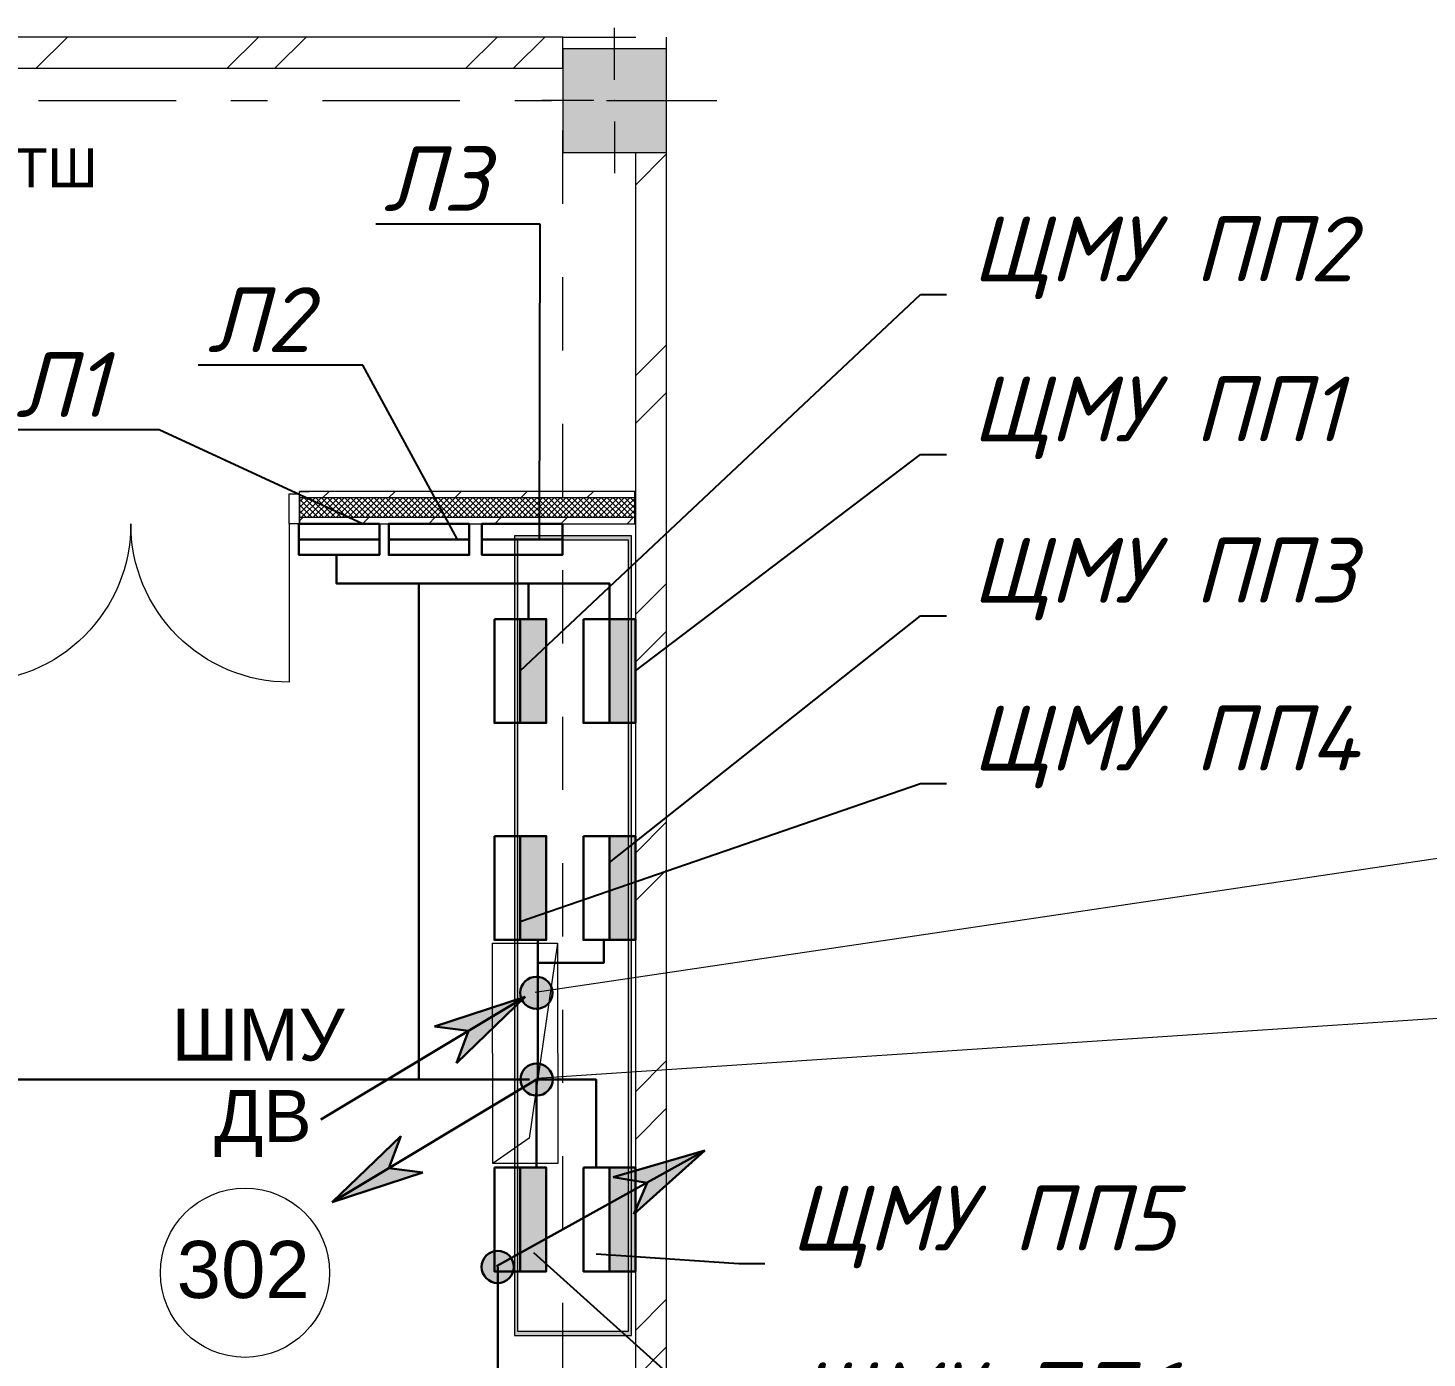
# Model space of a CAD drawing. Header units: millimetres. Extents: x -164867 to 807677, y -316775 to 513985.
# Drawn here: x 498299 to 503687, y 265589 to 270714 of the extents above; entities that cross this region are included whole.
import ezdxf
from ezdxf import colors
from ezdxf.entities.mleader import LeaderData, LeaderLine
from ezdxf.math import Vec2, Vec3

# ---------------------------------------------------------------- set-up
doc = ezdxf.new("R2010")
doc.units = ezdxf.units.MM
doc.linetypes.add('Штриховая', pattern=[564.444447, 282.222223, -282.222223])
doc.linetypes.add('Штрихштриховая', pattern=[1093.611073, 529.166651, -211.666656, 141.111112, -211.666656])
for name, color, linetype in [('!ПС_кабель', 1, 'Continuous'), ('АР-Осі', 7, 'Continuous'), ('колоны', 7, 'Continuous'), ('перегородки', 7, 'Continuous'), ('Экспликация', 7, 'Continuous')]:
    doc.layers.add(name, color=color, linetype=linetype)
for name, color, linetype, lineweight in [('E_Аварійні мережі', 1, 'Continuous', 30), ('E_В лотку_аварійні', 1, 'Kabl_in_Lotok', 30), ('E_Позначення', 7, 'Continuous', 15), ('E_Розп. мережі', 5, 'Continuous', 30), ('E_Щити', 1, 'Continuous', 50)]:
    doc.layers.add(name, color=color, linetype=linetype, lineweight=lineweight)
doc.styles.add('ISO', font='isocpeui.ttf')
doc.styles.add('ГОСТ 2.304', font='isocpeui.ttf')
doc.styles.add('СГЕНЕРИР_СТИЛЬ_1', font='arial.ttf')
doc.linetypes.add('Kabl_in_Lotok', pattern='A,10,[130,ltypeshp.shx,S=1,R=0,X=0,Y=0],1,[130,ltypeshp.shx,S=1,R=90,X=0,Y=-1],1,[130,ltypeshp.shx,S=1,R=0,X=0,Y=0],10', length=22)

# ---------------------------------------------------------------- blocks, each defined once
blk = doc.blocks.new('*U69')
at = {"lineweight": -2}
h = blk.add_hatch(color=256, dxfattribs=at)
edge = h.paths.add_edge_path()
edge.add_arc((0.07, 0), 1.28, 0, 360)
h = blk.add_hatch(color=256, dxfattribs=at)
h.paths.add_polyline_path([(-0.47, -0.71), (-5.33, -6.22), (-2.9, -5.18)])
h.paths.add_polyline_path([(-0.47, -0.71), (-2.9, -5.18), (-2.45, -7.79)])
for p, q in [((-9.24, -16.84), (-0.47, -0.71)), ((-0.47, -0.71), (-5.33, -6.22)), ((-0.47, -0.71), (-5.33, -6.22)), ((-0.47, -0.71), (-2.45, -7.79)), ((-0.47, -0.71), (-2.45, -7.79)), ((-5.33, -6.22), (-2.9, -5.18)), ((-5.33, -6.22), (-2.9, -5.18)), ((-2.9, -5.18), (-2.45, -7.79)), ((-2.9, -5.18), (-2.45, -7.79))]:
    blk.add_line(p, q, dxfattribs=at)
blk.add_circle((0.11, 0), 1.24, dxfattribs=at)
blk = doc.blocks.new('_None')
blk = doc.blocks.new('*U18')
at = {"lineweight": -2}
h = blk.add_hatch(color=256, dxfattribs=at)
edge = h.paths.add_edge_path()
edge.add_arc((0.07, 0), 1.28, 0, 360)
h = blk.add_hatch(color=256, dxfattribs=at)
h.paths.add_polyline_path([(8.88, -16.13), (4.02, -10.62), (6.45, -11.65)])
h.paths.add_polyline_path([(8.88, -16.13), (6.45, -11.65), (6.9, -9.05)])
for p, q in [((0.11, 0), (8.88, -16.13)), ((6.45, -11.65), (6.9, -9.05)), ((8.88, -16.13), (6.9, -9.05)), ((8.88, -16.13), (4.02, -10.62)), ((4.02, -10.62), (6.45, -11.65))]:
    blk.add_line(p, q, dxfattribs=at)
blk.add_circle((0.11, 0), 1.24, dxfattribs=at)
blk = doc.blocks.new('+9450')
at = {"linetype": 'Continuous', "lineweight": 0, "true_color": 0x3b3b3b}
h = blk.add_hatch(color=250, dxfattribs=at)
h.paths.add_polyline_path([(6951.8, 6823.6), (6514, 6823.6), (6514, 3742.2), (6964.9, 3742.2), (6964.9, 6823.6)])
h.paths.add_polyline_path([(6951.8, 3758.2), (6527.8, 3758.2), (6527.8, 6808.4), (6951.8, 6808.4)], flags=0)
at = {"layer": 'колоны', "linetype": 'Continuous', "lineweight": 0}
blk.add_hatch(color=7, dxfattribs=at).paths.add_polyline_path([(6700, 8300), (7100, 8300), (7100, 8700), (6700, 8700)])
at = {"color": 253, "linetype": 'Штриховая', "lineweight": 18}
for p, q in [((6700, 200), (6700, 8745)), ((6700, 8745), (7100, 8745)), ((7100, 8700), (7100, 8745))]:
    blk.add_line(p, q, dxfattribs=at)
at = {"color": 7, "linetype": 'Continuous', "lineweight": 20}
for p, q in [((6951.8, 6823.6), (6514, 6823.6)), ((6514, 6823.6), (6514, 3742.2)), ((6527.8, 3758.2), (6527.8, 6808.4)), ((6527.8, 6808.4), (6951.8, 6808.4)), ((6964.9, 6823.6), (6951.8, 6823.6)), ((6951.8, 6808.4), (6951.8, 3758.2)), ((6964.9, 3742.2), (6964.9, 6823.6)), ((6514, 3742.2), (6964.9, 3742.2)), ((6951.8, 3758.2), (6527.8, 3758.2))]:
    blk.add_line(p, q, dxfattribs=at)
at = {"layer": 'АР-Осі', "color": 7, "linetype": 'Штрихштриховая', "lineweight": 18}
blk.add_line((-786.6, 8500), (7293.7, 8500), dxfattribs=at)
at = {"layer": 'колоны', "color": 7, "linetype": 'Continuous', "lineweight": 18}
for p, q in [((6900, 8580), (6900, 8780)), ((7100, 8700), (6700, 8700)), ((6700, 8700), (6700, 8300)), ((7100, 8300), (7100, 8700)), ((6820, 8500), (6620, 8500)), ((6980, 8500), (7180, 8500)), ((6900, 8420), (6900, 8220)), ((6700, 8300), (7100, 8300))]:
    blk.add_line(p, q, dxfattribs=at)
blk.add_point((6900, 8500), dxfattribs=at)
at = {"layer": 'перегородки', "color": 7, "linetype": 'Continuous', "lineweight": 20}
for p, q in [((6700, 8745), (3386.4, 8745)), ((6700, 8625), (6700, 8745)), ((3386.4, 8625), (6700, 8625)), ((7100, -25), (7100, 8450)), ((6980, 8300), (6980, 200)), ((5686.8, 6994.8), (5723.8, 6994.8)), ((5686.8, 6984.8), (5686.8, 6994.8)), ((6978.3, 6994.8), (5686.8, 6994.8)), ((5686.8, 6984.8), (5686.8, 6994.8)), ((5686.8, 6984.8), (5686.8, 6994.8)), ((5686.8, 6994.8), (5723.8, 6994.8)), ((5686.8, 6994.8), (5723.8, 6994.8)), ((5686.8, 6969.8), (5686.8, 6984.8)), ((5686.8, 6969.8), (5686.8, 6984.8)), ((5686.8, 6969.8), (5686.8, 6984.8)), ((5686.8, 6894.8), (5686.8, 6969.8)), ((5686.8, 6894.8), (5686.8, 6969.8)), ((5686.8, 6894.8), (5686.8, 6969.8)), ((6978.3, 6869.8), (6978.3, 6994.8)), ((5646.8, 6869.8), (5646.8, 6259.8)), ((5686.8, 6869.8), (5686.8, 6894.8)), ((5686.8, 6869.8), (5686.8, 6894.8)), ((5686.8, 6869.8), (5686.8, 6894.8)), ((5686.8, 6869.8), (5723.8, 6869.8)), ((5686.8, 6869.8), (6978.3, 6869.8)), ((5686.8, 6869.8), (5723.8, 6869.8)), ((5686.8, 6869.8), (5723.8, 6869.8))]:
    blk.add_line(p, q, dxfattribs=at)
at = {"layer": 'перегородки', "color": 7, "linetype": 'Continuous', "lineweight": 18}
for p, q in [((4672.4, 8625), (4792.4, 8745)), ((5407.8, 8625), (5527.8, 8745)), ((5591.7, 8625), (5711.7, 8745)), ((6327.1, 8625), (6447.1, 8745)), ((6510.9, 8625), (6630.9, 8745)), ((6980, 8174.8), (7100, 8294.8)), ((6980, 7439.5), (7100, 7559.5)), ((6980, 7255.6), (7100, 7375.6)), ((5646.8, 6869.8), (5646.8, 6984.8)), ((5646.8, 6984.8), (5686.8, 6984.8)), ((5686.8, 6984.8), (5686.8, 6869.8)), ((5686.8, 6954.8), (5701.8, 6969.8)), ((5686.8, 6932.4), (5724.2, 6969.8)), ((5686.8, 6909.9), (5746.7, 6969.8)), ((6978.3, 6969.8), (5686.8, 6969.8)), ((5756.7, 6894.8), (5686.8, 6964.7)), ((5694.1, 6894.8), (5769.1, 6969.8)), ((5779.2, 6894.8), (5704.2, 6969.8)), ((5716.6, 6894.8), (5791.6, 6969.8)), ((5801.6, 6894.8), (5726.6, 6969.8)), ((5739, 6894.8), (5814, 6969.8)), ((5824.1, 6894.8), (5749.1, 6969.8)), ((5761.5, 6894.8), (5836.5, 6969.8)), ((5846.5, 6894.8), (5771.5, 6969.8)), ((5775, 6969.8), (5800, 6994.8)), ((5783.9, 6894.8), (5858.9, 6969.8)), ((5869, 6894.8), (5794, 6969.8)), ((5806.4, 6894.8), (5881.4, 6969.8)), ((5891.4, 6894.8), (5816.4, 6969.8)), ((5828.9, 6894.8), (5903.9, 6969.8)), ((5913.9, 6894.8), (5838.9, 6969.8)), ((5851.3, 6894.8), (5926.3, 6969.8)), ((5936.3, 6894.8), (5861.3, 6969.8)), ((5873.8, 6894.8), (5948.8, 6969.8)), ((5958.8, 6894.8), (5883.8, 6969.8)), ((5896.2, 6894.8), (5971.2, 6969.8)), ((5981.2, 6894.8), (5906.2, 6969.8)), ((5918.7, 6894.8), (5993.7, 6969.8)), ((6003.7, 6894.8), (5928.7, 6969.8)), ((5941.1, 6894.8), (6016.1, 6969.8)), ((6026.1, 6894.8), (5951.1, 6969.8)), ((5963.6, 6894.8), (6038.6, 6969.8)), ((6048.6, 6894.8), (5973.6, 6969.8)), ((5986, 6894.8), (6061, 6969.8)), ((6071, 6894.8), (5996, 6969.8)), ((6008.5, 6894.8), (6083.5, 6969.8)), ((6093.5, 6894.8), (6018.5, 6969.8)), ((6029.5, 6969.8), (6054.5, 6994.8)), ((6030.9, 6894.8), (6105.9, 6969.8)), ((6115.9, 6894.8), (6040.9, 6969.8)), ((6053.4, 6894.8), (6128.4, 6969.8)), ((6138.4, 6894.8), (6063.4, 6969.8)), ((6075.8, 6894.8), (6150.8, 6969.8)), ((6160.8, 6894.8), (6085.8, 6969.8)), ((6098.3, 6894.8), (6173.3, 6969.8)), ((6183.3, 6894.8), (6108.3, 6969.8)), ((6120.7, 6894.8), (6195.7, 6969.8)), ((6205.7, 6894.8), (6130.7, 6969.8)), ((6143.2, 6894.8), (6218.2, 6969.8)), ((6228.2, 6894.8), (6153.2, 6969.8)), ((6165.6, 6894.8), (6240.6, 6969.8)), ((6250.6, 6894.8), (6175.6, 6969.8)), ((6188.1, 6894.8), (6263.1, 6969.8)), ((6273.1, 6894.8), (6198.1, 6969.8)), ((6210.5, 6894.8), (6285.5, 6969.8)), ((6295.5, 6894.8), (6220.5, 6969.8)), ((6233, 6894.8), (6308, 6969.8)), ((6318, 6894.8), (6243, 6969.8)), ((6255.4, 6894.8), (6330.4, 6969.8)), ((6340.4, 6894.8), (6265.4, 6969.8)), ((6277.9, 6894.8), (6352.9, 6969.8)), ((6284.1, 6969.8), (6309.1, 6994.8)), ((6362.9, 6894.8), (6287.9, 6969.8)), ((6300.3, 6894.8), (6375.3, 6969.8)), ((6385.3, 6894.8), (6310.3, 6969.8)), ((6322.8, 6894.8), (6397.8, 6969.8)), ((6407.8, 6894.8), (6332.8, 6969.8)), ((6345.2, 6894.8), (6420.2, 6969.8)), ((6430.2, 6894.8), (6355.2, 6969.8)), ((6367.7, 6894.8), (6442.7, 6969.8)), ((6452.7, 6894.8), (6377.7, 6969.8)), ((6390.1, 6894.8), (6465.1, 6969.8)), ((6475.1, 6894.8), (6400.1, 6969.8)), ((6412.6, 6894.8), (6487.6, 6969.8)), ((6497.6, 6894.8), (6422.6, 6969.8)), ((6435, 6894.8), (6510, 6969.8)), ((6520, 6894.8), (6445, 6969.8)), ((6457.5, 6894.8), (6532.5, 6969.8)), ((6542.5, 6894.8), (6467.5, 6969.8)), ((6479.9, 6894.8), (6554.9, 6969.8)), ((6564.9, 6894.8), (6489.9, 6969.8)), ((6502.4, 6894.8), (6577.4, 6969.8)), ((6587.4, 6894.8), (6512.4, 6969.8)), ((6524.8, 6894.8), (6599.8, 6969.8)), ((6609.8, 6894.8), (6534.8, 6969.8)), ((6538.6, 6969.8), (6563.6, 6994.8)), ((6547.3, 6894.8), (6622.3, 6969.8)), ((6632.3, 6894.8), (6557.3, 6969.8)), ((6569.7, 6894.8), (6644.7, 6969.8)), ((6654.7, 6894.8), (6579.7, 6969.8)), ((6592.2, 6894.8), (6667.2, 6969.8)), ((6677.2, 6894.8), (6602.2, 6969.8)), ((6614.6, 6894.8), (6689.6, 6969.8)), ((6699.6, 6894.8), (6624.6, 6969.8)), ((6637.1, 6894.8), (6712.1, 6969.8)), ((6722.1, 6894.8), (6647.1, 6969.8)), ((6659.5, 6894.8), (6734.5, 6969.8)), ((6744.5, 6894.8), (6669.5, 6969.8)), ((6682, 6894.8), (6757, 6969.8)), ((6767, 6894.8), (6692, 6969.8)), ((6704.4, 6894.8), (6779.4, 6969.8)), ((6789.4, 6894.8), (6714.4, 6969.8)), ((6726.9, 6894.8), (6801.9, 6969.8)), ((6811.9, 6894.8), (6736.9, 6969.8)), ((6749.3, 6894.8), (6824.3, 6969.8)), ((6834.3, 6894.8), (6759.3, 6969.8)), ((6771.8, 6894.8), (6846.8, 6969.8)), ((6856.8, 6894.8), (6781.8, 6969.8)), ((6793.2, 6969.8), (6818.2, 6994.8)), ((6794.2, 6894.8), (6869.2, 6969.8)), ((6879.2, 6894.8), (6804.2, 6969.8)), ((6816.7, 6894.8), (6891.7, 6969.8)), ((6901.7, 6894.8), (6826.7, 6969.8)), ((6839.1, 6894.8), (6914.1, 6969.8)), ((6924.1, 6894.8), (6849.1, 6969.8)), ((6861.6, 6894.8), (6936.6, 6969.8)), ((6946.6, 6894.8), (6871.6, 6969.8)), ((6884, 6894.8), (6959, 6969.8)), ((6969, 6894.8), (6894, 6969.8)), ((6906.5, 6894.8), (6978.3, 6966.7)), ((6978.3, 6908), (6916.5, 6969.8)), ((6978.3, 6930.4), (6938.9, 6969.8)), ((6978.3, 6952.9), (6961.4, 6969.8)), ((5734.2, 6894.8), (5686.8, 6942.3)), ((5711.8, 6894.8), (5686.8, 6919.8)), ((5689.3, 6894.8), (5686.8, 6897.4)), ((6928.9, 6894.8), (6978.3, 6944.2)), ((6951.4, 6894.8), (6978.3, 6921.8)), ((6973.8, 6894.8), (6978.3, 6899.3)), ((5686.8, 6869.8), (5646.8, 6869.8)), ((5686.8, 6881.7), (5700, 6894.8)), ((5686.8, 6894.8), (6978.3, 6894.8)), ((5929.5, 6869.8), (5954.5, 6894.8)), ((6184.1, 6869.8), (6209.1, 6894.8)), ((6438.6, 6869.8), (6463.6, 6894.8)), ((6693.2, 6869.8), (6718.2, 6894.8)), ((6947.8, 6869.8), (6972.8, 6894.8)), ((6980, 6520.2), (7100, 6640.2)), ((6980, 6336.4), (7100, 6456.4)), ((6980, 5601), (7100, 5721)), ((6980, 5417.1), (7100, 5537.1)), ((6980, 4681.7), (7100, 4801.7)), ((6980, 4497.9), (7100, 4617.9)), ((6980, 3762.5), (7100, 3882.5)), ((6980, 3578.7), (7100, 3698.7))]:
    blk.add_line(p, q, dxfattribs=at)
at = {"layer": 'перегородки', "color": 7, "linetype": 'Continuous', "lineweight": 20, "extrusion": (0, 0, -1)}
for centre, major_axis in [((4426.8, 6869.8), (-431.3, 431.3)), ((5646.8, 6869.8), (431.3, 431.3))]:
    blk.add_ellipse(centre, major_axis=major_axis, ratio=1, start_param=2.356194, end_param=3.926991, dxfattribs=at)
at = {"layer": 'Экспликация', "color": 7, "linetype": 'Continuous', "lineweight": 20}
blk.add_circle((5476.4, 3984.4), 325.9, dxfattribs=at)
at = {"color": 7, "style": 'СГЕНЕРИР_СТИЛЬ_1'}
for s, height, p in [('ПТШ', 150, (4437.7, 8166.7)), ('ШМУ', 200, (5194.2, 4802)), ('ДВ', 200, (5357.6, 4488.5))]:
    blk.add_text(s, height=height, dxfattribs=at).set_placement(p)
at = {"layer": 'Экспликация', "color": 7, "style": 'СГЕНЕРИР_СТИЛЬ_1'}
blk.add_text('302', height=220, dxfattribs=at).set_placement((5213.1, 3887))
blk = doc.blocks.new('*U68')
at = {"lineweight": -2}
h = blk.add_hatch(color=256, dxfattribs=at)
h.paths.add_polyline_path([(8.77, 16.13), (3.9, 10.61), (6.34, 11.65)])
h.paths.add_polyline_path([(8.77, 16.13), (6.34, 11.65), (6.79, 9.05)])
h = blk.add_hatch(color=256, dxfattribs=at)
edge = h.paths.add_edge_path()
edge.add_arc((0.07, 0), 1.28, 0, 360)
for p, q in [((0, 0), (8.77, 16.13)), ((8.77, 16.13), (3.9, 10.61)), ((8.77, 16.13), (6.79, 9.05)), ((3.9, 10.61), (6.34, 11.65)), ((6.34, 11.65), (6.79, 9.05))]:
    blk.add_line(p, q, dxfattribs=at)
blk.add_circle((0.11, 0), 1.24, dxfattribs=at)

msp = doc.modelspace()

# ---------------------------------------------------------------- linework, layer by layer
at = {"layer": '!ПС_кабель', "color": 1, "lineweight": 30, "ltscale": 0.001}
for p, q in [((499342.87, 268743.37), (499652.87, 268743.37)), ((499686.25, 268743.37), (499996.25, 268743.37)), ((500047.49, 268743.37), (500357.49, 268743.37)), ((500195.25, 268036.49), (500195.25, 268436.49)), ((500195.25, 267200), (500195.25, 267600)), ((500195.25, 265923.3), (500195.25, 266323.3))]:
    msp.add_line(p, q, dxfattribs=at)
for points in [[(499652.87, 268803.37), (499652.87, 268683.37), (499342.87, 268683.37), (499342.87, 268803.37)], [(499998.74, 268803.37), (499998.74, 268683.37), (499688.74, 268683.37), (499688.74, 268803.37)], [(500357.49, 268803.37), (500357.49, 268683.37), (500047.49, 268683.37), (500047.49, 268803.37)]]:
    msp.add_lwpolyline(points, close=True, dxfattribs=at)
at = {"layer": 'E_В лотку_аварійні', "ltscale": 100}
msp.add_lwpolyline([(499804.2, 266662.33), (499804.2, 268573.54)], dxfattribs=at)
at = {"layer": 'E_Розп. мережі', "ltscale": 100}
msp.add_lwpolyline([(500108.29, 265940.27), (500108.29, 265233.54)], dxfattribs=at)

# ---------------------------------------------------------------- block references
at = {"layer": 'E_Аварійні мережі'}
for name, p, xscale, yscale, zscale, rotation in [('*U69', (500252.3, 266999.27), 50.00000000000004, 50.00000000000004, 50.00000000000004, 329.5025161470409), ('*U18', (500257.76, 266667.93), 50.00000000000002, 50.00000000000002, 50.00000000000002, 272.4154716578627)]:
    msp.add_blockref(name, p, dxfattribs=dict(at, xscale=xscale, yscale=yscale, zscale=zscale, rotation=rotation))
at = {"layer": 'E_Розп. мережі'}
msp.add_blockref('+9450', (493658.56, 261933.54), dxfattribs=at)

# ---------------------------------------------------------------- next in the draw order: leaders
at = {"layer": 'E_Позначення', "color": 7, "lineweight": 9}
ml = msp.add_multileader_mtext('Standard', dxfattribs=at)
ml.set_content('Л1', color=7, style='ISO')
ml.set_leader_properties()
ml.set_arrow_properties(name='NONE')
ml.build(insert=Vec2(0, 0))
ml.multileader.update_dxf_attribs({"has_text_frame": 1, "text_left_attachment_type": 7, "text_right_attachment_type": 8, "dogleg_length": 100, "arrow_head_size": 200})
ctx = ml.context
ctx.base_point, ctx.char_height, ctx.arrow_head_size, ctx.landing_gap_size, ctx.plane_origin = Vec3(498123, 269214.98), 250, 200, 100, Vec3(454744.87, 264098.88)
ctx.left_attachment, ctx.right_attachment, ctx.text_align_type = 7, 8, 2
notes = []
notes.append((ctx, [(0, (1, 1, 0), (498804.25, 269164.98), (-1, 0), 100, [(0, [(499588.08, 268803.37)], 0, [])])]))
ctx.mtext.insert, ctx.mtext.alignment, ctx.mtext.line_spacing_factor, ctx.mtext.flow_direction = Vec3(498604.25, 269464.98), 3, 0.72, 5
ctx.mtext.has_bg_fill, ctx.mtext.bg_color, ctx.mtext.bg_scale_factor, ctx.mtext.bg_transparency, ctx.mtext.use_window_bg_color = 1, -1027028792, 1.5, 0, 1
at = {"layer": 'E_Позначення'}
ml = msp.add_multileader_mtext('Standard', dxfattribs=at)
ml.set_content('ВРП2-ЩМУ ДВ2\\Pз відм. 0.000\\PВРП8.2-ЩМУ ДВ4\\PВРП8.2-ЩМУ ПП1\\PВРП8.2-ЩМУ ПП2\\PВРП8.2-ЩМУ ПП3\\PВРП8.2-ЩМУ ПП4\\PВРП8.2-ЩМУ ПП5\\PВРП8.2-ЩМУ ПП6\\PВРП8.2-ЩМУ ПП7\\PВРП8.2-ЩМУ ПП8\\PВРП8.2-ЩМУ ПП9\\PЛТПП1-с\\PВРП8.2-Л1\\PВРП8.2-Л2\\PВРП8.2-Л3\\Pз відм. +9.450', color=256, style='ГОСТ 2.304')
ml.set_leader_properties(color=256, linetype='ByLayer', lineweight=-1)
ml.set_arrow_properties(name='NONE')
ml.build(insert=Vec2(0, 0))
ml.multileader.update_dxf_attribs({"has_dogleg": 0, "text_left_attachment_type": 6, "text_right_attachment_type": 6, "dogleg_length": 0, "arrow_head_size": 1})
ctx = ml.context
ctx.base_point, ctx.char_height, ctx.arrow_head_size, ctx.landing_gap_size, ctx.plane_origin = Vec3(507824.05, 268124.42), 250, 1, 100, Vec3(519334.62, 265191.2)
ctx.left_attachment, ctx.right_attachment = 6, 6
notes.append((ctx, [(0, (1, 1, 0), (507824.05, 268124.42), (1, 0), 0, [(0, [(500252.3, 266999.27)], 0, [])])]))
ctx.mtext.insert, ctx.mtext.flow_direction = Vec3(507924.05, 268424.42), 5
ctx.mtext.has_bg_fill, ctx.mtext.bg_color, ctx.mtext.bg_scale_factor, ctx.mtext.bg_transparency, ctx.mtext.use_window_bg_color = 1, -1027028792, 1.5, 0, 1
for ctx, leaders in notes:
    for number, flags, end, landing, length, lines in leaders:
        leader = LeaderData()
        leader.index, (leader.has_last_leader_line, leader.has_dogleg_vector, leader.attachment_direction) = number, flags
        leader.last_leader_point, leader.dogleg_vector, leader.dogleg_length = Vec3(end), Vec3(landing), length
        for number, points, colour, breaks in lines:
            line = LeaderLine()
            line.index, line.vertices, line.color, line.breaks = number, Vec3.list(points), colors.encode_raw_color(colour), breaks
            leader.lines.append(line)
        ctx.leaders.append(leader)

# ---------------------------------------------------------------- next in the draw order: hatches: boundary and pattern name
at = {"layer": '!ПС_кабель', "ltscale": 0.001}
h = msp.add_hatch(color=1, dxfattribs=at)
h.dxf.hatch_style = 1
h.paths.add_polyline_path([(500195.25, 268036.49), (500295.25, 268036.49), (500295.25, 268436.49), (500195.25, 268436.49)])
h = msp.add_hatch(color=1, dxfattribs=at)
h.dxf.hatch_style = 1
h.paths.add_polyline_path([(500538.56, 268036.49), (500638.56, 268036.49), (500638.56, 268436.49), (500538.56, 268436.49)])

# ---------------------------------------------------------------- next in the draw order: linework, layer by layer
at = {"layer": '!ПС_кабель', "color": 1, "lineweight": 30, "ltscale": 0.001}
msp.add_line((500538.56, 268036.49), (500538.56, 268436.49), dxfattribs=at)
for points in [[(500095.25, 268436.49), (500095.25, 268036.49), (500295.25, 268036.49), (500295.25, 268436.49)], [(500438.56, 268436.49), (500438.56, 268036.49), (500638.56, 268036.49), (500638.56, 268436.49)]]:
    msp.add_lwpolyline(points, close=True, dxfattribs=at)

# ---------------------------------------------------------------- next in the draw order: leaders
at = {"layer": 'E_Позначення', "color": 7, "lineweight": 9}
ml = msp.add_multileader_mtext('Standard', dxfattribs=at)
ml.set_content('Л2', color=7, style='ISO')
ml.set_leader_properties()
ml.set_arrow_properties(name='NONE')
ml.build(insert=Vec2(0, 0))
ml.multileader.update_dxf_attribs({"has_text_frame": 1, "text_left_attachment_type": 7, "text_right_attachment_type": 8, "dogleg_length": 100, "arrow_head_size": 200})
ctx = ml.context
ctx.base_point, ctx.char_height, ctx.arrow_head_size, ctx.landing_gap_size, ctx.plane_origin = Vec3(498866.66, 269464.98), 250, 200, 100, Vec3(455344.87, 264098.88)
ctx.left_attachment, ctx.right_attachment, ctx.text_align_type = 7, 8, 2
notes = []
notes.append((ctx, [(0, (1, 1, 0), (499588.44, 269414.98), (-1, 0), 100, [(0, [(499953.91, 268743.37)], 0, [])])]))
ctx.mtext.insert, ctx.mtext.alignment, ctx.mtext.line_spacing_factor, ctx.mtext.flow_direction = Vec3(499388.44, 269714.98), 3, 0.72, 5
ctx.mtext.has_bg_fill, ctx.mtext.bg_color, ctx.mtext.bg_scale_factor, ctx.mtext.bg_transparency, ctx.mtext.use_window_bg_color = 1, -1027028792, 1.5, 0, 1
ml = msp.add_multileader_mtext('Standard', dxfattribs=at)
ml.set_content('ЩМУ ПП5', color=7, style='ISO')
ml.set_leader_properties()
ml.set_arrow_properties(name='NONE')
ml.build(insert=Vec2(0, 0))
ml.multileader.update_dxf_attribs({"has_text_frame": 1, "text_left_attachment_type": 7, "text_right_attachment_type": 8, "dogleg_length": 100, "arrow_head_size": 200})
ctx = ml.context
ctx.base_point, ctx.char_height, ctx.arrow_head_size, ctx.landing_gap_size, ctx.plane_origin = Vec3(501137.27, 265953.26), 250, 200, 100, Vec3(455695.35, 262269.04)
ctx.left_attachment, ctx.right_attachment = 7, 8
notes.append((ctx, [(1, (1, 1, 0), (501037.27, 265953.26), (1, 0), 100, [(0, [(500487, 265990.57)], 0, [])])]))
ctx.mtext.insert, ctx.mtext.line_spacing_factor, ctx.mtext.flow_direction = Vec3(501237.27, 266253.26), 0.72, 5
ctx.mtext.has_bg_fill, ctx.mtext.bg_color, ctx.mtext.bg_scale_factor, ctx.mtext.bg_transparency, ctx.mtext.use_window_bg_color = 1, -1027028792, 1.5, 0, 1
for ctx, leaders in notes:
    for number, flags, end, landing, length, lines in leaders:
        leader = LeaderData()
        leader.index, (leader.has_last_leader_line, leader.has_dogleg_vector, leader.attachment_direction) = number, flags
        leader.last_leader_point, leader.dogleg_vector, leader.dogleg_length = Vec3(end), Vec3(landing), length
        for number, points, colour, breaks in lines:
            line = LeaderLine()
            line.index, line.vertices, line.color, line.breaks = number, Vec3.list(points), colors.encode_raw_color(colour), breaks
            leader.lines.append(line)
        ctx.leaders.append(leader)

# ---------------------------------------------------------------- next in the draw order: leaders
ml = msp.add_multileader_mtext('Standard', dxfattribs=at)
ml.set_content('Л3', color=7, style='ISO')
ml.set_leader_properties()
ml.set_arrow_properties(name='NONE')
ml.build(insert=Vec2(0, 0))
ml.multileader.update_dxf_attribs({"has_text_frame": 1, "text_left_attachment_type": 7, "text_right_attachment_type": 8, "dogleg_length": 100, "arrow_head_size": 200})
ctx = ml.context
ctx.base_point, ctx.char_height, ctx.arrow_head_size, ctx.landing_gap_size, ctx.plane_origin = Vec3(499550.44, 270008.25), 250, 200, 100, Vec3(455944.87, 264098.88)
ctx.left_attachment, ctx.right_attachment, ctx.text_align_type = 7, 8, 2
notes = []
notes.append((ctx, [(0, (1, 1, 0), (500272.03, 269958.25), (-1, 0), 100, [(0, [(500269.11, 268743.37)], 0, [])])]))
ctx.mtext.insert, ctx.mtext.alignment, ctx.mtext.line_spacing_factor, ctx.mtext.flow_direction = Vec3(500072.03, 270258.25), 3, 0.72, 5
ctx.mtext.has_bg_fill, ctx.mtext.bg_color, ctx.mtext.bg_scale_factor, ctx.mtext.bg_transparency, ctx.mtext.use_window_bg_color = 1, -1027028792, 1.5, 0, 1
ml = msp.add_multileader_mtext('Standard', dxfattribs=at)
ml.set_content('ЩМУ ПП1', color=7, style='ISO')
ml.set_leader_properties()
ml.set_arrow_properties(name='NONE')
ml.build(insert=Vec2(0, 0))
ml.multileader.update_dxf_attribs({"has_text_frame": 1, "text_left_attachment_type": 7, "text_right_attachment_type": 8, "dogleg_length": 100, "arrow_head_size": 200})
ctx = ml.context
ctx.base_point, ctx.char_height, ctx.arrow_head_size, ctx.landing_gap_size, ctx.plane_origin = Vec3(501836.23, 269070.73), 250, 200, 100, Vec3(455695.35, 263486.49)
ctx.left_attachment, ctx.right_attachment = 7, 8
notes.append((ctx, [(1, (1, 1, 0), (501736.23, 269070.73), (1, 0), 100, [(0, [(500638.56, 268236.49)], 0, [])])]))
ctx.mtext.insert, ctx.mtext.line_spacing_factor, ctx.mtext.flow_direction = Vec3(501936.23, 269370.73), 0.72, 5
ctx.mtext.has_bg_fill, ctx.mtext.bg_color, ctx.mtext.bg_scale_factor, ctx.mtext.bg_transparency, ctx.mtext.use_window_bg_color = 1, -1027028792, 1.5, 0, 1
ml = msp.add_multileader_mtext('Standard', dxfattribs=at)
ml.set_content('ЩМУ ПП6', color=7, style='ISO')
ml.set_leader_properties()
ml.set_arrow_properties(name='NONE')
ml.build(insert=Vec2(0, 0))
ml.multileader.update_dxf_attribs({"has_text_frame": 1, "text_left_attachment_type": 7, "text_right_attachment_type": 8, "dogleg_length": 100, "arrow_head_size": 200})
ctx = ml.context
ctx.base_point, ctx.char_height, ctx.arrow_head_size, ctx.landing_gap_size, ctx.plane_origin = Vec3(501150.93, 265272.78), 250, 200, 100, Vec3(455756.24, 261460.31)
ctx.left_attachment, ctx.right_attachment = 7, 8
notes.append((ctx, [(1, (1, 1, 0), (501050.93, 265272.78), (1, 0), 100, [(0, [(500245.9, 265996.59)], 0, [])])]))
ctx.mtext.insert, ctx.mtext.line_spacing_factor, ctx.mtext.flow_direction = Vec3(501250.93, 265572.78), 0.72, 5
ctx.mtext.has_bg_fill, ctx.mtext.bg_color, ctx.mtext.bg_scale_factor, ctx.mtext.bg_transparency, ctx.mtext.use_window_bg_color = 1, -1027028792, 1.5, 0, 1
for ctx, leaders in notes:
    for number, flags, end, landing, length, lines in leaders:
        leader = LeaderData()
        leader.index, (leader.has_last_leader_line, leader.has_dogleg_vector, leader.attachment_direction) = number, flags
        leader.last_leader_point, leader.dogleg_vector, leader.dogleg_length = Vec3(end), Vec3(landing), length
        for number, points, colour, breaks in lines:
            line = LeaderLine()
            line.index, line.vertices, line.color, line.breaks = number, Vec3.list(points), colors.encode_raw_color(colour), breaks
            leader.lines.append(line)
        ctx.leaders.append(leader)

# ---------------------------------------------------------------- next in the draw order: leaders
ml = msp.add_multileader_mtext('Standard', dxfattribs=at)
ml.set_content('ЩМУ ПП2', color=7, style='ISO')
ml.set_leader_properties()
ml.set_arrow_properties(name='NONE')
ml.build(insert=Vec2(0, 0))
ml.multileader.update_dxf_attribs({"has_text_frame": 1, "text_left_attachment_type": 7, "text_right_attachment_type": 8, "dogleg_length": 100, "arrow_head_size": 200})
ctx = ml.context
ctx.base_point, ctx.char_height, ctx.arrow_head_size, ctx.landing_gap_size, ctx.plane_origin = Vec3(501836.23, 269687.19), 250, 200, 100, Vec3(455695.35, 262778.36)
ctx.left_attachment, ctx.right_attachment = 7, 8
notes = []
notes.append((ctx, [(1, (1, 1, 0), (501736.23, 269687.19), (1, 0), 100, [(0, [(500195.25, 268236.49)], 0, [])])]))
ctx.mtext.insert, ctx.mtext.line_spacing_factor, ctx.mtext.flow_direction = Vec3(501936.23, 269987.19), 0.72, 5
ctx.mtext.has_bg_fill, ctx.mtext.bg_color, ctx.mtext.bg_scale_factor, ctx.mtext.bg_transparency, ctx.mtext.use_window_bg_color = 1, -1027028792, 1.5, 0, 1
at = {"layer": 'E_Позначення'}
ml = msp.add_multileader_mtext('Standard', dxfattribs=at)
ml.set_content('ПП1-с\\PПП2-с\\PДВ2-с\\PДВ4-с\\Pна покрівлю\\P(через відм. +5.400)\\PПП3-с\\PПП7-с\\Pна відм. -4.050', color=256, style='ГОСТ 2.304')
ml.set_leader_properties(color=256, linetype='ByLayer', lineweight=-1)
ml.set_arrow_properties(name='NONE')
ml.build(insert=Vec2(0, 0))
ml.multileader.update_dxf_attribs({"has_dogleg": 0, "text_left_attachment_type": 6, "text_right_attachment_type": 6, "dogleg_length": 0, "arrow_head_size": 1})
ctx = ml.context
ctx.base_point, ctx.char_height, ctx.arrow_head_size, ctx.landing_gap_size, ctx.plane_origin = Vec3(503815.82, 266904.69), 250, 1, 100, Vec3(528519.68, 262066.39)
ctx.left_attachment, ctx.right_attachment = 6, 6
notes.append((ctx, [(0, (1, 1, 0), (503815.82, 266904.69), (1, 0), 0, [(0, [(500257.76, 266667.93)], 0, [])])]))
ctx.mtext.insert, ctx.mtext.flow_direction = Vec3(503915.82, 267204.69), 5
ctx.mtext.has_bg_fill, ctx.mtext.bg_color, ctx.mtext.bg_scale_factor, ctx.mtext.bg_transparency, ctx.mtext.use_window_bg_color = 1, -1027028792, 1.5, 0, 1
for ctx, leaders in notes:
    for number, flags, end, landing, length, lines in leaders:
        leader = LeaderData()
        leader.index, (leader.has_last_leader_line, leader.has_dogleg_vector, leader.attachment_direction) = number, flags
        leader.last_leader_point, leader.dogleg_vector, leader.dogleg_length = Vec3(end), Vec3(landing), length
        for number, points, colour, breaks in lines:
            line = LeaderLine()
            line.index, line.vertices, line.color, line.breaks = number, Vec3.list(points), colors.encode_raw_color(colour), breaks
            leader.lines.append(line)
        ctx.leaders.append(leader)

# ---------------------------------------------------------------- next in the draw order: hatches: boundary and pattern name
at = {"layer": '!ПС_кабель', "ltscale": 0.001}
h = msp.add_hatch(color=1, dxfattribs=at)
h.dxf.hatch_style = 1
h.paths.add_polyline_path([(500195.25, 267200), (500295.25, 267200), (500295.25, 267600), (500195.25, 267600)])
h = msp.add_hatch(color=1, dxfattribs=at)
h.dxf.hatch_style = 1
h.paths.add_polyline_path([(500538.56, 267200), (500638.56, 267200), (500638.56, 267600), (500538.56, 267600)])
h = msp.add_hatch(color=1, dxfattribs=at)
h.dxf.hatch_style = 1
h.paths.add_polyline_path([(500195.25, 265923.3), (500295.25, 265923.3), (500295.25, 266323.3), (500195.25, 266323.3)])
h = msp.add_hatch(color=1, dxfattribs=at)
h.dxf.hatch_style = 1
h.paths.add_polyline_path([(500538.56, 265923.3), (500638.56, 265923.3), (500638.56, 266323.3), (500538.56, 266323.3)])

# ---------------------------------------------------------------- next in the draw order: linework, layer by layer
at = {"layer": '!ПС_кабель', "color": 1, "lineweight": 30, "ltscale": 0.001}
for p, q in [((500538.56, 267200), (500538.56, 267600)), ((500538.56, 265923.3), (500538.56, 266323.3))]:
    msp.add_line(p, q, dxfattribs=at)
for points in [[(500095.25, 267600), (500095.25, 267200), (500295.25, 267200), (500295.25, 267600)], [(500438.56, 267600), (500438.56, 267200), (500638.56, 267200), (500638.56, 267600)], [(500095.25, 266323.3), (500095.25, 265923.3), (500295.25, 265923.3), (500295.25, 266323.3)], [(500438.56, 266323.3), (500438.56, 265923.3), (500638.56, 265923.3), (500638.56, 266323.3)]]:
    msp.add_lwpolyline(points, close=True, dxfattribs=at)
at = {"layer": 'E_В лотку_аварійні', "ltscale": 100}
for points in [[(500226.87, 268436.49), (500226.87, 268573.54)], [(500262.91, 266668.28), (500262.91, 267200)], [(500262.91, 267112.06), (500517.18, 267112.06), (500517.18, 267200)], [(500231.12, 266662.33), (498235.06, 266662.33)], [(500257.93, 266662.33), (500257.93, 266323.3)], [(500257.93, 266662.33), (500486.99, 266662.33), (500486.99, 266323.3)]]:
    msp.add_lwpolyline(points, dxfattribs=at)
at = {"layer": 'E_Щити', "color": 2, "lineweight": 5}
msp.add_lwpolyline([(500338.56, 267188.34), (500339.57, 266338.34), (500089.57, 266338.34), (500088.56, 267188.34), (500338.56, 267188.34), (500229.22, 266436.65), (500089.57, 266338.34)], dxfattribs=at)

# ---------------------------------------------------------------- next in the draw order: block references
at = {"layer": 'E_Розп. мережі', "xscale": 50.00000000000004, "yscale": 50.00000000000004, "zscale": 50.00000000000004, "rotation": 327.5699352727689}
msp.add_blockref('*U68', (500103.6, 265943.32), dxfattribs=at)

# ---------------------------------------------------------------- next in the draw order: leaders
at = {"layer": 'E_Позначення', "color": 7, "lineweight": 9}
ml = msp.add_multileader_mtext('Standard', dxfattribs=at)
ml.set_content('ЩМУ ПП3', color=7, style='ISO')
ml.set_leader_properties()
ml.set_arrow_properties(name='NONE')
ml.build(insert=Vec2(0, 0))
ml.multileader.update_dxf_attribs({"has_text_frame": 1, "text_left_attachment_type": 7, "text_right_attachment_type": 8, "dogleg_length": 100, "arrow_head_size": 200})
ctx = ml.context
ctx.base_point, ctx.char_height, ctx.arrow_head_size, ctx.landing_gap_size, ctx.plane_origin = Vec3(501836.23, 268449.15), 250, 200, 100, Vec3(455695.35, 262095.68)
ctx.left_attachment, ctx.right_attachment = 7, 8
notes = []
notes.append((ctx, [(1, (1, 1, 0), (501736.23, 268449.15), (1, 0), 100, [(0, [(500538.56, 267497.92)], 0, [])])]))
ctx.mtext.insert, ctx.mtext.line_spacing_factor, ctx.mtext.flow_direction = Vec3(501936.23, 268749.15), 0.72, 5
ctx.mtext.has_bg_fill, ctx.mtext.bg_color, ctx.mtext.bg_scale_factor, ctx.mtext.bg_transparency, ctx.mtext.use_window_bg_color = 1, -1027028792, 1.5, 0, 1
for ctx, leaders in notes:
    for number, flags, end, landing, length, lines in leaders:
        leader = LeaderData()
        leader.index, (leader.has_last_leader_line, leader.has_dogleg_vector, leader.attachment_direction) = number, flags
        leader.last_leader_point, leader.dogleg_vector, leader.dogleg_length = Vec3(end), Vec3(landing), length
        for number, points, colour, breaks in lines:
            line = LeaderLine()
            line.index, line.vertices, line.color, line.breaks = number, Vec3.list(points), colors.encode_raw_color(colour), breaks
            leader.lines.append(line)
        ctx.leaders.append(leader)

# ---------------------------------------------------------------- next in the draw order: linework, layer by layer
at = {"layer": 'E_В лотку_аварійні', "ltscale": 100}
msp.add_lwpolyline([(500538.56, 268436.49), (500538.56, 268573.54), (499486.96, 268573.54), (499486.96, 268683.37)], dxfattribs=at)

# ---------------------------------------------------------------- next in the draw order: leaders
at = {"layer": 'E_Позначення', "color": 7, "lineweight": 9}
ml = msp.add_multileader_mtext('Standard', dxfattribs=at)
ml.set_content('ЩМУ ПП4', color=7, style='ISO')
ml.set_leader_properties()
ml.set_arrow_properties(name='NONE')
ml.build(insert=Vec2(0, 0))
ml.multileader.update_dxf_attribs({"has_text_frame": 1, "text_left_attachment_type": 7, "text_right_attachment_type": 8, "dogleg_length": 100, "arrow_head_size": 200})
ctx = ml.context
ctx.base_point, ctx.char_height, ctx.arrow_head_size, ctx.landing_gap_size, ctx.plane_origin = Vec3(501836.23, 267802.48), 250, 200, 100, Vec3(455695.35, 261419.35)
ctx.left_attachment, ctx.right_attachment = 7, 8
notes = []
notes.append((ctx, [(1, (1, 1, 0), (501736.23, 267802.48), (1, 0), 100, [(0, [(500195.25, 267270.76)], 0, [])])]))
ctx.mtext.insert, ctx.mtext.line_spacing_factor, ctx.mtext.flow_direction = Vec3(501936.23, 268102.48), 0.72, 5
ctx.mtext.has_bg_fill, ctx.mtext.bg_color, ctx.mtext.bg_scale_factor, ctx.mtext.bg_transparency, ctx.mtext.use_window_bg_color = 1, -1027028792, 1.5, 0, 1
for ctx, leaders in notes:
    for number, flags, end, landing, length, lines in leaders:
        leader = LeaderData()
        leader.index, (leader.has_last_leader_line, leader.has_dogleg_vector, leader.attachment_direction) = number, flags
        leader.last_leader_point, leader.dogleg_vector, leader.dogleg_length = Vec3(end), Vec3(landing), length
        for number, points, colour, breaks in lines:
            line = LeaderLine()
            line.index, line.vertices, line.color, line.breaks = number, Vec3.list(points), colors.encode_raw_color(colour), breaks
            leader.lines.append(line)
        ctx.leaders.append(leader)

doc.saveas('drawing.dxf')
